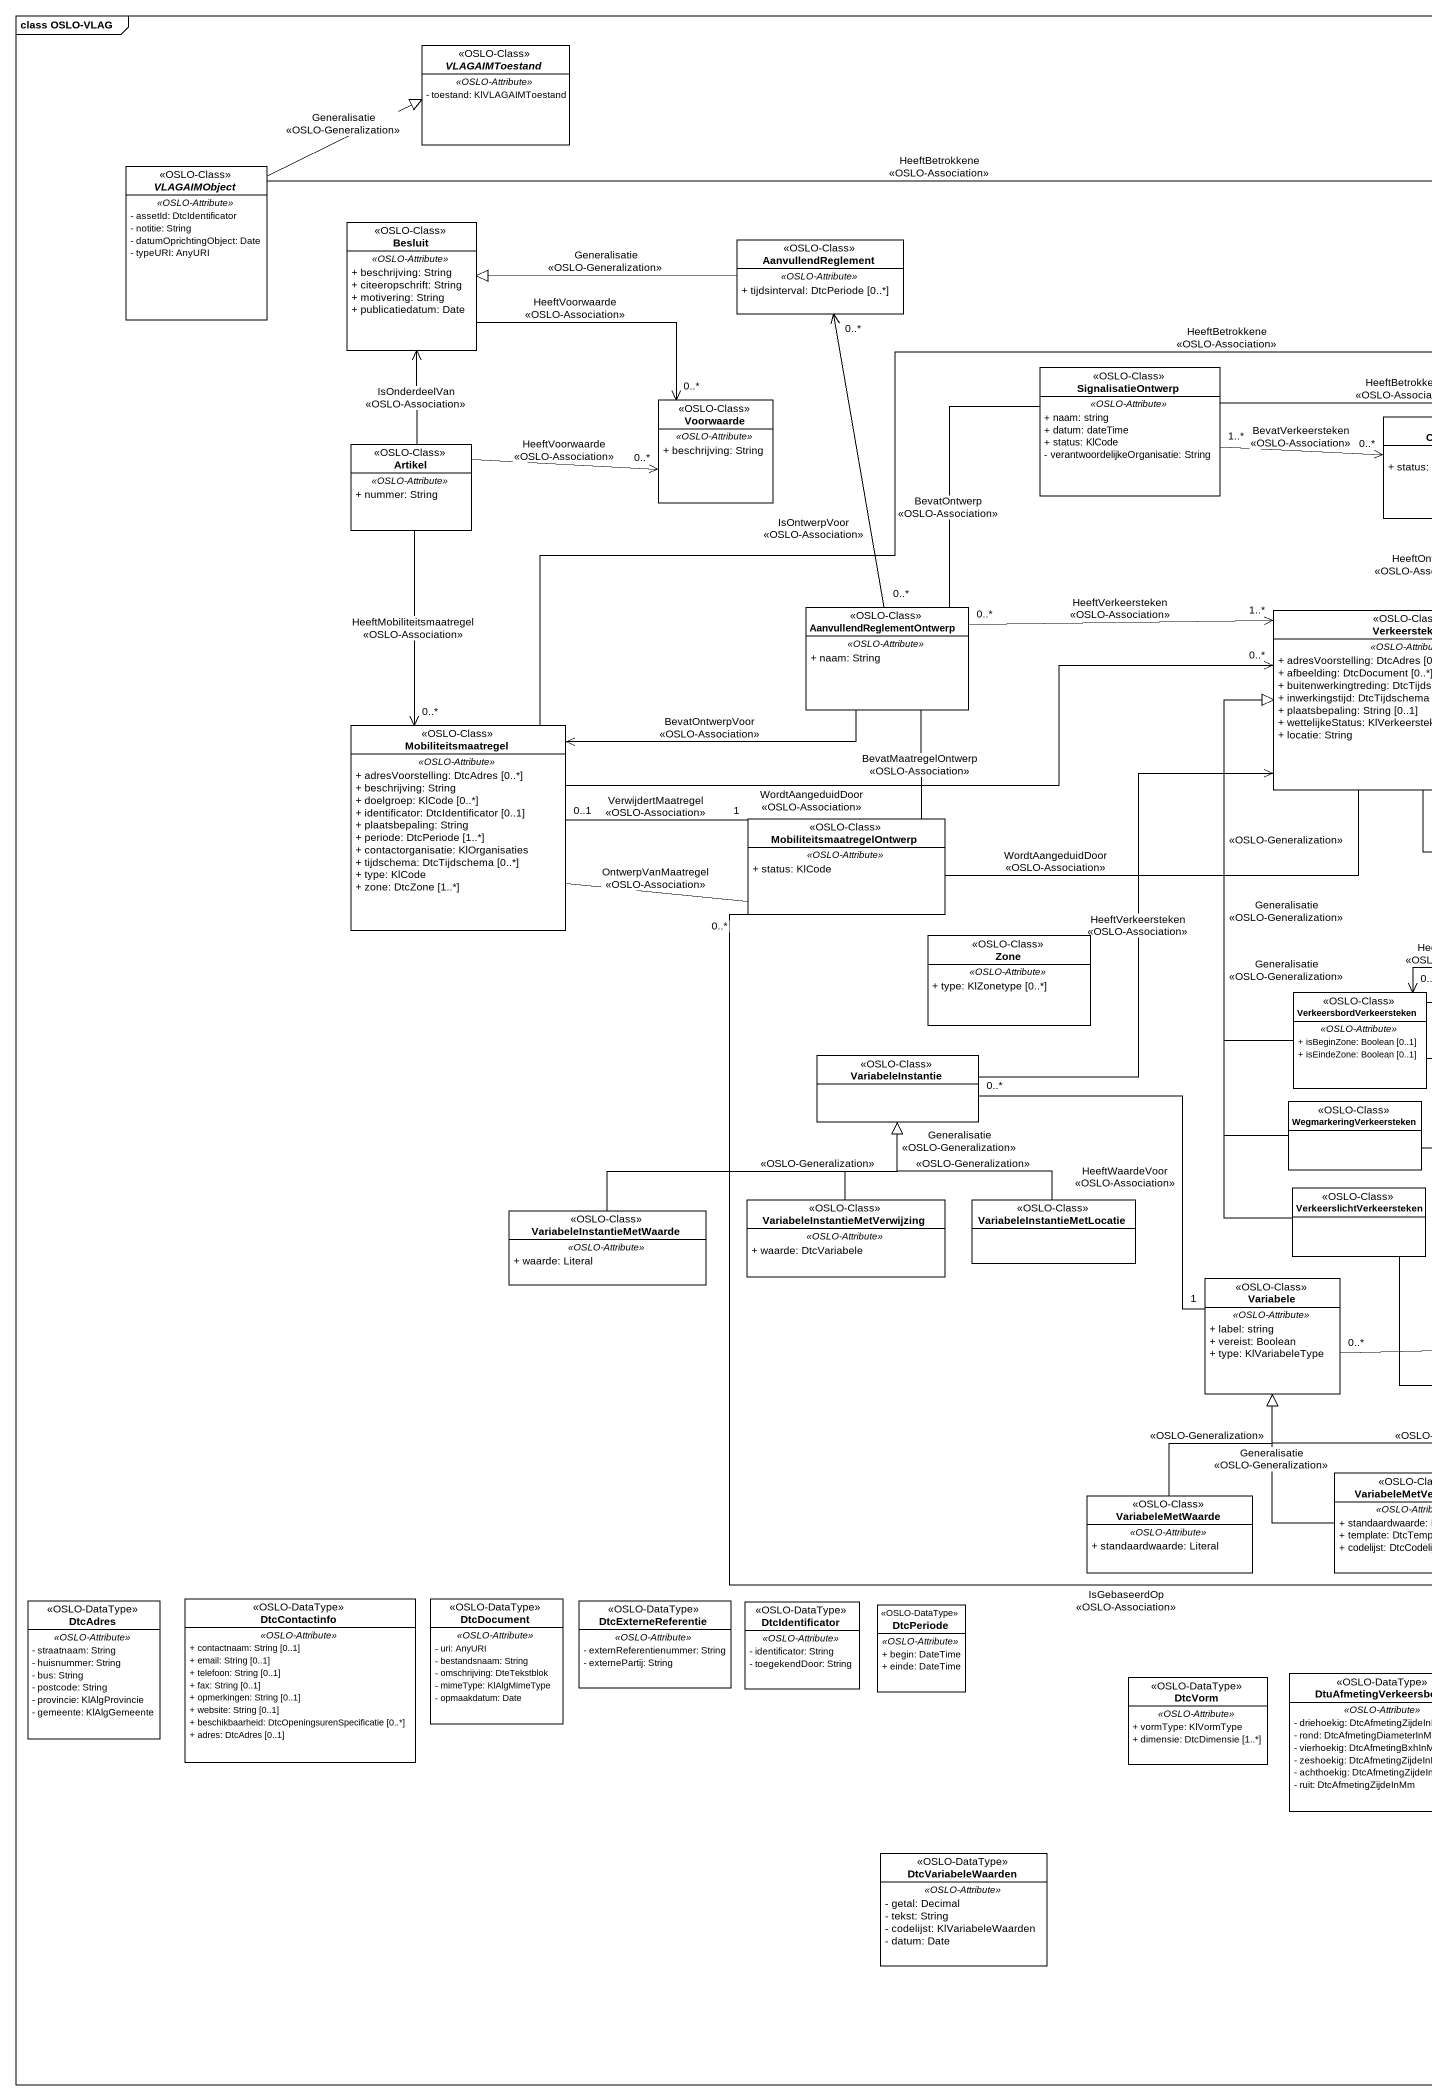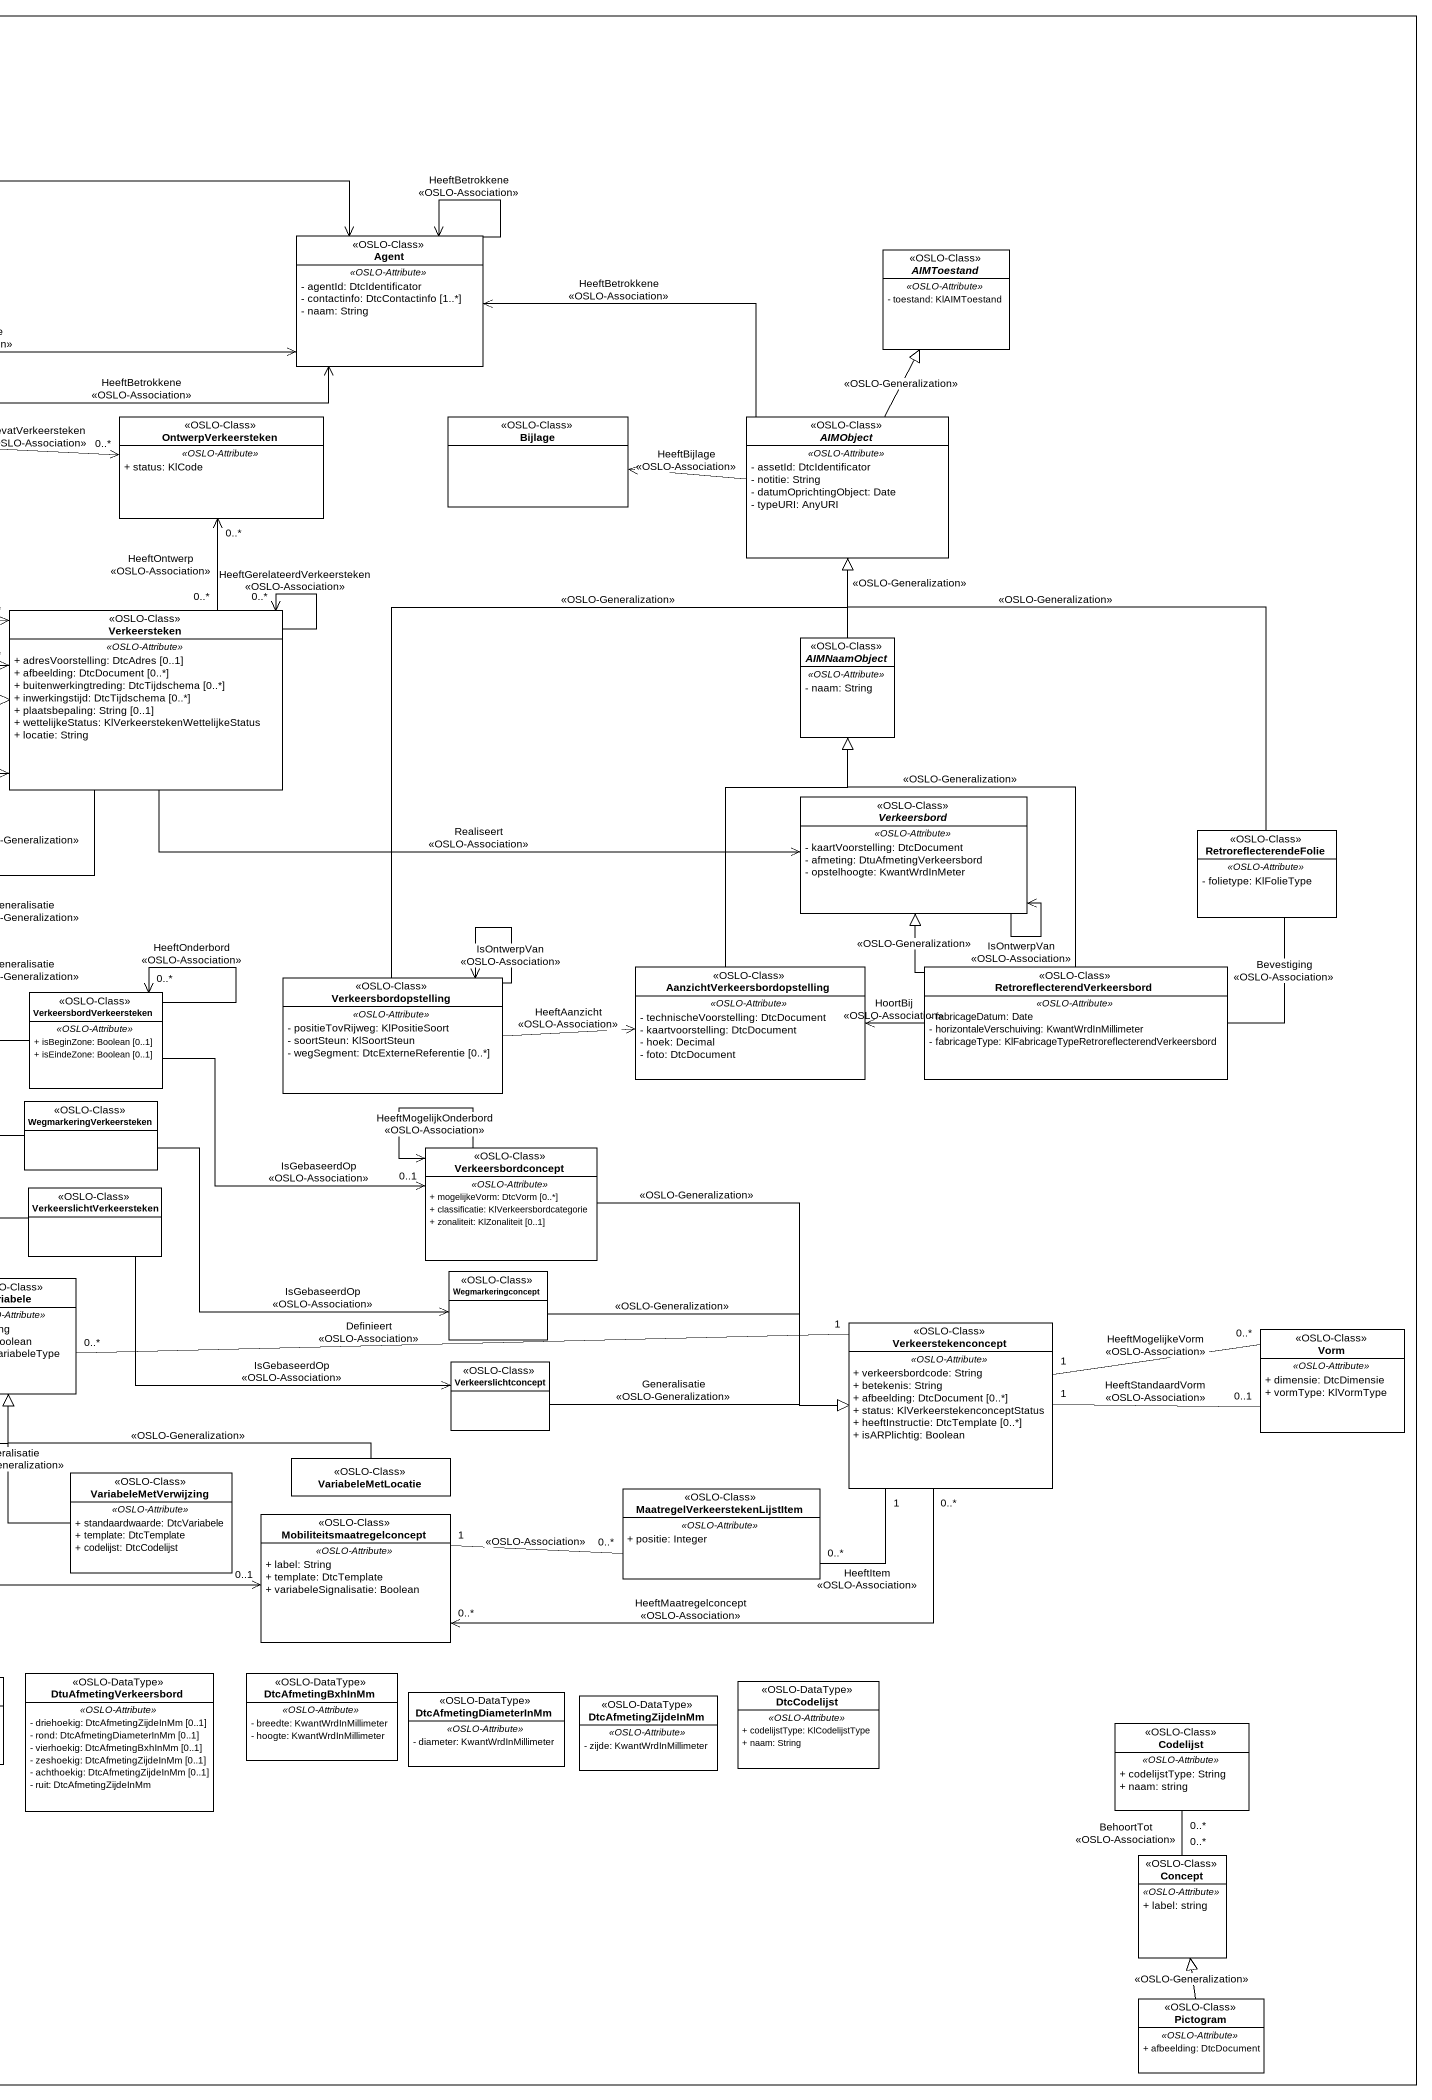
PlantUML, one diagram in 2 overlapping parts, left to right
@startuml
mainframe class OSLO-VLAG
hide circle
hide empty members
skinparam classAttributeIconSize 0
abstract class VLAGAIMToestand <<OSLO-Class>> {
  .. <<OSLO-Attribute>> ..
  - toestand: KlVLAGAIMToestand
}
abstract class VLAGAIMObject <<OSLO-Class>> {
  .. <<OSLO-Attribute>> ..
  - assetId: DtcIdentificator
  - notitie: String
  - datumOprichtingObject: Date
  - typeURI: AnyURI
}
class Besluit <<OSLO-Class>> {
  .. <<OSLO-Attribute>> ..
  + beschrijving: String
  + citeeropschrift: String
  + motivering: String
  + publicatiedatum: Date
}
class AanvullendReglement <<OSLO-Class>> {
  .. <<OSLO-Attribute>> ..
  + tijdsinterval: DtcPeriode [0..*]
}
class "Agent" as Agent_ <<OSLO-Class>> #FFFFFF {
  .. <<OSLO-Attribute>> ..
  - agentId: DtcIdentificator
  - contactinfo: DtcContactinfo [1..*]
  - naam: String
}
abstract class AIMToestand <<OSLO-Class>> #FFFFFF {
  .. <<OSLO-Attribute>> ..
  - toestand: KlAIMToestand
}
class SignalisatieOntwerp <<OSLO-Class>> {
  .. <<OSLO-Attribute>> ..
  + naam: string
  + datum: dateTime
  + status: KlCode
  - verantwoordelijkeOrganisatie: String
}
class Voorwaarde <<OSLO-Class>> {
  .. <<OSLO-Attribute>> ..
  + beschrijving: String
}
class OntwerpVerkeersteken <<OSLO-Class>> {
  .. <<OSLO-Attribute>> ..
  + status: KlCode
}
class Bijlage <<OSLO-Class>> #FFFFFF
abstract class AIMObject <<OSLO-Class>> #FFFFFF {
  .. <<OSLO-Attribute>> ..
  - assetId: DtcIdentificator
  - notitie: String
  - datumOprichtingObject: Date
  - typeURI: AnyURI
}
class Artikel <<OSLO-Class>> {
  .. <<OSLO-Attribute>> ..
  + nummer: String
}
class AanvullendReglementOntwerp <<OSLO-Class>> {
  .. <<OSLO-Attribute>> ..
  + naam: String
}
class Verkeersteken <<OSLO-Class>> {
  .. <<OSLO-Attribute>> ..
  + adresVoorstelling: DtcAdres [0..1]
  + afbeelding: DtcDocument [0..*]
  + buitenwerkingtreding: DtcTijdschema [0..*]
  + inwerkingstijd: DtcTijdschema [0..*]
  + plaatsbepaling: String [0..1]
  + wettelijkeStatus: KlVerkeerstekenWettelijkeStatus
  + locatie: String
}
abstract class AIMNaamObject <<OSLO-Class>> #FFFFFF {
  .. <<OSLO-Attribute>> ..
  - naam: String
}
class Mobiliteitsmaatregel <<OSLO-Class>> {
  .. <<OSLO-Attribute>> ..
  + adresVoorstelling: DtcAdres [0..*]
  + beschrijving: String
  + doelgroep: KlCode [0..*]
  + identificator: DtcIdentificator [0..1]
  + plaatsbepaling: String
  + periode: DtcPeriode [1..*]
  + contactorganisatie: KlOrganisaties
  + tijdschema: DtcTijdschema [0..*]
  + type: KlCode
  + zone: DtcZone [1..*]
}
class MobiliteitsmaatregelOntwerp <<OSLO-Class>> {
  .. <<OSLO-Attribute>> ..
  + status: KlCode
}
abstract class Verkeersbord <<OSLO-Class>> #FFFFFF {
  .. <<OSLO-Attribute>> ..
  - kaartVoorstelling: DtcDocument
  - afmeting: DtuAfmetingVerkeersbord
  - opstelhoogte: KwantWrdInMeter
}
class RetroreflecterendeFolie <<OSLO-Class>> #FFFFFF {
  .. <<OSLO-Attribute>> ..
  - folietype: KlFolieType
}
class Zone <<OSLO-Class>> {
  .. <<OSLO-Attribute>> ..
  + type: KlZonetype [0..*]
}
class "AanzichtVerkeersbordopstelling" as AanzichtVerkeersbordopstelli <<OSLO-Class>> #FFFFFF {
  .. <<OSLO-Attribute>> ..
  - technischeVoorstelling: DtcDocument
  - kaartvoorstelling: DtcDocument
  - hoek: Decimal
  - foto: DtcDocument
}
class "RetroreflecterendVerkeersbord" as RetroreflecterendVerkeersbor <<OSLO-Class>> #FFFFFF {
  .. <<OSLO-Attribute>> ..
  - fabricageDatum: Date
  - horizontaleVerschuiving: KwantWrdInMillimeter
  - fabricageType: KlFabricageTypeRetroreflecterendVerkeersbord
}
class VerkeersbordVerkeersteken <<OSLO-Class>> {
  .. <<OSLO-Attribute>> ..
  + isBeginZone: Boolean [0..1]
  + isEindeZone: Boolean [0..1]
}
class Verkeersbordopstelling <<OSLO-Class>> #FFFFFF {
  .. <<OSLO-Attribute>> ..
  - positieTovRijweg: KlPositieSoort
  - soortSteun: KlSoortSteun
  - wegSegment: DtcExterneReferentie [0..*]
}
class VariabeleInstantie <<OSLO-Class>>
class WegmarkeringVerkeersteken <<OSLO-Class>>
class VerkeerslichtVerkeersteken <<OSLO-Class>>
class Verkeersbordconcept <<OSLO-Class>> {
  .. <<OSLO-Attribute>> ..
  + mogelijkeVorm: DtcVorm [0..*]
  + classificatie: KlVerkeersbordcategorie
  + zonaliteit: KlZonaliteit [0..1]
}
class VariabeleInstantieMetWaarde <<OSLO-Class>> {
  .. <<OSLO-Attribute>> ..
  + waarde: Literal
}
class "VariabeleInstantieMetVerwijzing" as VariabeleInstantieMetVerwijz <<OSLO-Class>> {
  .. <<OSLO-Attribute>> ..
  + waarde: DtcVariabele
}
class VariabeleInstantieMetLocatie <<OSLO-Class>>
class Wegmarkeringconcept <<OSLO-Class>>
class Variabele <<OSLO-Class>> {
  .. <<OSLO-Attribute>> ..
  + label: string
  + vereist: Boolean
  + type: KlVariabeleType
}
class Verkeerslichtconcept <<OSLO-Class>>
class Verkeerstekenconcept <<OSLO-Class>> {
  .. <<OSLO-Attribute>> ..
  + verkeersbordcode: String
  + betekenis: String
  + afbeelding: DtcDocument [0..*]
  + status: KlVerkeerstekenconceptStatus
  + heeftInstructie: DtcTemplate [0..*]
  + isARPlichtig: Boolean
}
class Vorm <<OSLO-Class>> {
  .. <<OSLO-Attribute>> ..
  + dimensie: DtcDimensie
  + vormType: KlVormType
}
class VariabeleMetWaarde <<OSLO-Class>> {
  .. <<OSLO-Attribute>> ..
  + standaardwaarde: Literal
}
class VariabeleMetVerwijzing <<OSLO-Class>> {
  .. <<OSLO-Attribute>> ..
  + standaardwaarde: DtcVariabele
  + template: DtcTemplate
  + codelijst: DtcCodelijst
}
class VariabeleMetLocatie <<OSLO-Class>>
class "MaatregelVerkeerstekenLijstItem" as MaatregelVerkeerstekenLijstI <<OSLO-Class>> {
  .. <<OSLO-Attribute>> ..
  + positie: Integer
}
class Mobiliteitsmaatregelconcept <<OSLO-Class>> {
  .. <<OSLO-Attribute>> ..
  + label: String
  + template: DtcTemplate
  + variabeleSignalisatie: Boolean
}
class DtcAdres <<OSLO-DataType>> {
  .. <<OSLO-Attribute>> ..
  - straatnaam: String
  - huisnummer: String
  - bus: String
  - postcode: String
  - provincie: KlAlgProvincie
  - gemeente: KlAlgGemeente
}
class DtcContactinfo <<OSLO-DataType>> {
  .. <<OSLO-Attribute>> ..
  + contactnaam: String [0..1]
  + email: String [0..1]
  + telefoon: String [0..1]
  + fax: String [0..1]
  + opmerkingen: String [0..1]
  + website: String [0..1]
  + beschikbaarheid: DtcOpeningsurenSpecificatie [0..*]
  + adres: DtcAdres [0..1]
}
class DtcDocument <<OSLO-DataType>> {
  .. <<OSLO-Attribute>> ..
  - uri: AnyURI
  - bestandsnaam: String
  - omschrijving: DteTekstblok
  - mimeType: KlAlgMimeType
  - opmaakdatum: Date
}
class DtcExterneReferentie <<OSLO-DataType>> {
  .. <<OSLO-Attribute>> ..
  - externReferentienummer: String
  - externePartij: String
}
class DtcIdentificator <<OSLO-DataType>> {
  .. <<OSLO-Attribute>> ..
  - identificator: String
  - toegekendDoor: String
}
class DtcPeriode <<OSLO-DataType>> {
  .. <<OSLO-Attribute>> ..
  + begin: DateTime
  + einde: DateTime
}
class DtuAfmetingVerkeersbord <<OSLO-DataType>> {
  .. <<OSLO-Attribute>> ..
  - driehoekig: DtcAfmetingZijdeInMm [0..1]
  - rond: DtcAfmetingDiameterInMm [0..1]
  - vierhoekig: DtcAfmetingBxhInMm [0..1]
  - zeshoekig: DtcAfmetingZijdeInMm [0..1]
  - achthoekig: DtcAfmetingZijdeInMm [0..1]
  - ruit: DtcAfmetingZijdeInMm
}
class DtcAfmetingBxhInMm <<OSLO-DataType>> {
  .. <<OSLO-Attribute>> ..
  - breedte: KwantWrdInMillimeter
  - hoogte: KwantWrdInMillimeter
}
class DtcVorm <<OSLO-DataType>> {
  .. <<OSLO-Attribute>> ..
  + vormType: KlVormType
  + dimensie: DtcDimensie [1..*]
}
class DtcAfmetingDiameterInMm <<OSLO-DataType>> {
  .. <<OSLO-Attribute>> ..
  - diameter: KwantWrdInMillimeter
}
class DtcAfmetingZijdeInMm <<OSLO-DataType>> {
  .. <<OSLO-Attribute>> ..
  - zijde: KwantWrdInMillimeter
}
class DtcCodelijst <<OSLO-DataType>> {
  .. <<OSLO-Attribute>> ..
  + codelijstType: KlCodelijstType
  + naam: String
}
class Codelijst <<OSLO-Class>> {
  .. <<OSLO-Attribute>> ..
  + codelijstType: String
  + naam: string
}
class DtcVariabeleWaarden <<OSLO-DataType>> {
  .. <<OSLO-Attribute>> ..
  - getal: Decimal
  - tekst: String
  - codelijst: KlVariabeleWaarden
  - datum: Date
}
class Concept <<OSLO-Class>> {
  .. <<OSLO-Attribute>> ..
  + label: string
}
class Pictogram <<OSLO-Class>> {
  .. <<OSLO-Attribute>> ..
  + afbeelding: DtcDocument
}
VLAGAIMObject -right-|> VLAGAIMToestand : Generalisatie\n<<OSLO-Generalization>>
VLAGAIMObject -right-> Agent_ : HeeftBetrokkene\n<<OSLO-Association>>
Besluit -right-> "0..*" Voorwaarde : HeeftVoorwaarde\n<<OSLO-Association>>
AanvullendReglement -left-|> Besluit : Generalisatie\n<<OSLO-Generalization>>
Agent_ --> Agent_ : HeeftBetrokkene\n<<OSLO-Association>>
SignalisatieOntwerp -right-> Agent_ : HeeftBetrokkene\n<<OSLO-Association>>
SignalisatieOntwerp "1..*" -right-> "0..*" OntwerpVerkeersteken : BevatVerkeersteken\n<<OSLO-Association>>
SignalisatieOntwerp -- AanvullendReglementOntwerp : BevatOntwerp\n<<OSLO-Association>>
AIMObject -left-> Agent_ : HeeftBetrokkene\n<<OSLO-Association>>
AIMObject -up-|> AIMToestand : <<OSLO-Generalization>>
AIMObject -left-> Bijlage : HeeftBijlage\n<<OSLO-Association>>
Artikel -up-> Besluit : IsOnderdeelVan\n<<OSLO-Association>>
Artikel -right-> "0..*" Voorwaarde : HeeftVoorwaarde\n<<OSLO-Association>>
Artikel --> "0..*" Mobiliteitsmaatregel : HeeftMobiliteitsmaatregel\n<<OSLO-Association>>
AanvullendReglementOntwerp "0..*" -up-> "0..*" AanvullendReglement : IsOntwerpVoor\n<<OSLO-Association>>
AanvullendReglementOntwerp "0..*" -right-> "1..*" Verkeersteken : HeeftVerkeersteken\n<<OSLO-Association>>
AanvullendReglementOntwerp -left-> Mobiliteitsmaatregel : BevatOntwerpVoor\n<<OSLO-Association>>
AanvullendReglementOntwerp -- MobiliteitsmaatregelOntwerp : BevatMaatregelOntwerp\n<<OSLO-Association>>
Verkeersteken "0..*" -up-> "0..*" OntwerpVerkeersteken : HeeftOntwerp\n<<OSLO-Association>>
Verkeersteken --> "0..*" Verkeersteken : HeeftGerelateerdVerkeersteken\n<<OSLO-Association>>
Verkeersteken -right-> Verkeersbord : Realiseert\n<<OSLO-Association>>
AIMNaamObject -up-|> AIMObject : <<OSLO-Generalization>>
Mobiliteitsmaatregel -right-> Agent_ : HeeftBetrokkene\n<<OSLO-Association>>
Mobiliteitsmaatregel -right-> "0..*" Verkeersteken : WordtAangeduidDoor\n<<OSLO-Association>>
Mobiliteitsmaatregel -right- MobiliteitsmaatregelOntwerp : OntwerpVanMaatregel\n<<OSLO-Association>>
MobiliteitsmaatregelOntwerp -right- Verkeersteken : WordtAangeduidDoor\n<<OSLO-Association>>
MobiliteitsmaatregelOntwerp "1" -left- "0..1" Mobiliteitsmaatregel : VerwijdertMaatregel\n<<OSLO-Association>>
MobiliteitsmaatregelOntwerp "0..*" --> "0..1" Mobiliteitsmaatregelconcept : IsGebaseerdOp\n<<OSLO-Association>>
Verkeersbord --> Verkeersbord : IsOntwerpVan\n<<OSLO-Association>>
RetroreflecterendeFolie -up-|> AIMObject : <<OSLO-Generalization>>
AanzichtVerkeersbordopstelli -up-|> AIMNaamObject
RetroreflecterendVerkeersbor -up-|> AIMNaamObject : <<OSLO-Generalization>>
RetroreflecterendVerkeersbor -up-|> Verkeersbord : <<OSLO-Generalization>>
RetroreflecterendVerkeersbor -up- RetroreflecterendeFolie : Bevestiging\n<<OSLO-Association>>
RetroreflecterendVerkeersbor -left-> AanzichtVerkeersbordopstelli : HoortBij\n<<OSLO-Association>>
VerkeersbordVerkeersteken -up-|> Verkeersteken : Generalisatie\n<<OSLO-Generalization>>
VerkeersbordVerkeersteken --> "0..*" VerkeersbordVerkeersteken : HeeftOnderbord\n<<OSLO-Association>>
VerkeersbordVerkeersteken -right-> "0..1" Verkeersbordconcept : IsGebaseerdOp\n<<OSLO-Association>>
Verkeersbordopstelling -up-|> AIMObject : <<OSLO-Generalization>>
Verkeersbordopstelling -right-> AanzichtVerkeersbordopstelli : HeeftAanzicht\n<<OSLO-Association>>
Verkeersbordopstelling --> Verkeersbordopstelling : IsOntwerpVan\n<<OSLO-Association>>
VariabeleInstantie -up-> Verkeersteken : HeeftVerkeersteken\n<<OSLO-Association>>
VariabeleInstantie "0..*" -- "1" Variabele : HeeftWaardeVoor\n<<OSLO-Association>>
WegmarkeringVerkeersteken -up-|> Verkeersteken : Generalisatie\n<<OSLO-Generalization>>
WegmarkeringVerkeersteken -right-> Wegmarkeringconcept : IsGebaseerdOp\n<<OSLO-Association>>
VerkeerslichtVerkeersteken -up-|> Verkeersteken : <<OSLO-Generalization>>
VerkeerslichtVerkeersteken -right-> Verkeerslichtconcept : IsGebaseerdOp\n<<OSLO-Association>>
Verkeersbordconcept --> Verkeersbordconcept : HeeftMogelijkOnderbord\n<<OSLO-Association>>
Verkeersbordconcept -right-|> Verkeerstekenconcept : <<OSLO-Generalization>>
VariabeleInstantieMetWaarde -right-|> VariabeleInstantie : <<OSLO-Generalization>>
VariabeleInstantieMetVerwijz -up-|> VariabeleInstantie : Generalisatie\n<<OSLO-Generalization>>
VariabeleInstantieMetLocatie -up-|> VariabeleInstantie : <<OSLO-Generalization>>
Wegmarkeringconcept -right-|> Verkeerstekenconcept : <<OSLO-Generalization>>
Verkeerslichtconcept -right-|> Verkeerstekenconcept : Generalisatie\n<<OSLO-Generalization>>
Verkeerstekenconcept "1" -left- "0..*" Variabele : Definieert\n<<OSLO-Association>>
Verkeerstekenconcept "1" -right- "0..1" Vorm : HeeftStandaardVorm\n<<OSLO-Association>>
Verkeerstekenconcept "1" -right- "0..*" Vorm : HeeftMogelijkeVorm\n<<OSLO-Association>>
Verkeerstekenconcept "0..*" -left-> "0..*" Mobiliteitsmaatregelconcept : HeeftMaatregelconcept\n<<OSLO-Association>>
VariabeleMetWaarde -up-|> Variabele : <<OSLO-Generalization>>
VariabeleMetVerwijzing -up-|> Variabele : Generalisatie\n<<OSLO-Generalization>>
VariabeleMetLocatie -left-|> Variabele : <<OSLO-Generalization>>
MaatregelVerkeerstekenLijstI "0..*" -right- "1" Verkeerstekenconcept : HeeftItem\n<<OSLO-Association>>
Mobiliteitsmaatregelconcept "1" -right- "0..*" MaatregelVerkeerstekenLijstI : <<OSLO-Association>>
Concept "0..*" -up- "0..*" Codelijst : BehoortTot\n<<OSLO-Association>>
Pictogram -up-|> Concept : <<OSLO-Generalization>>
@enduml
